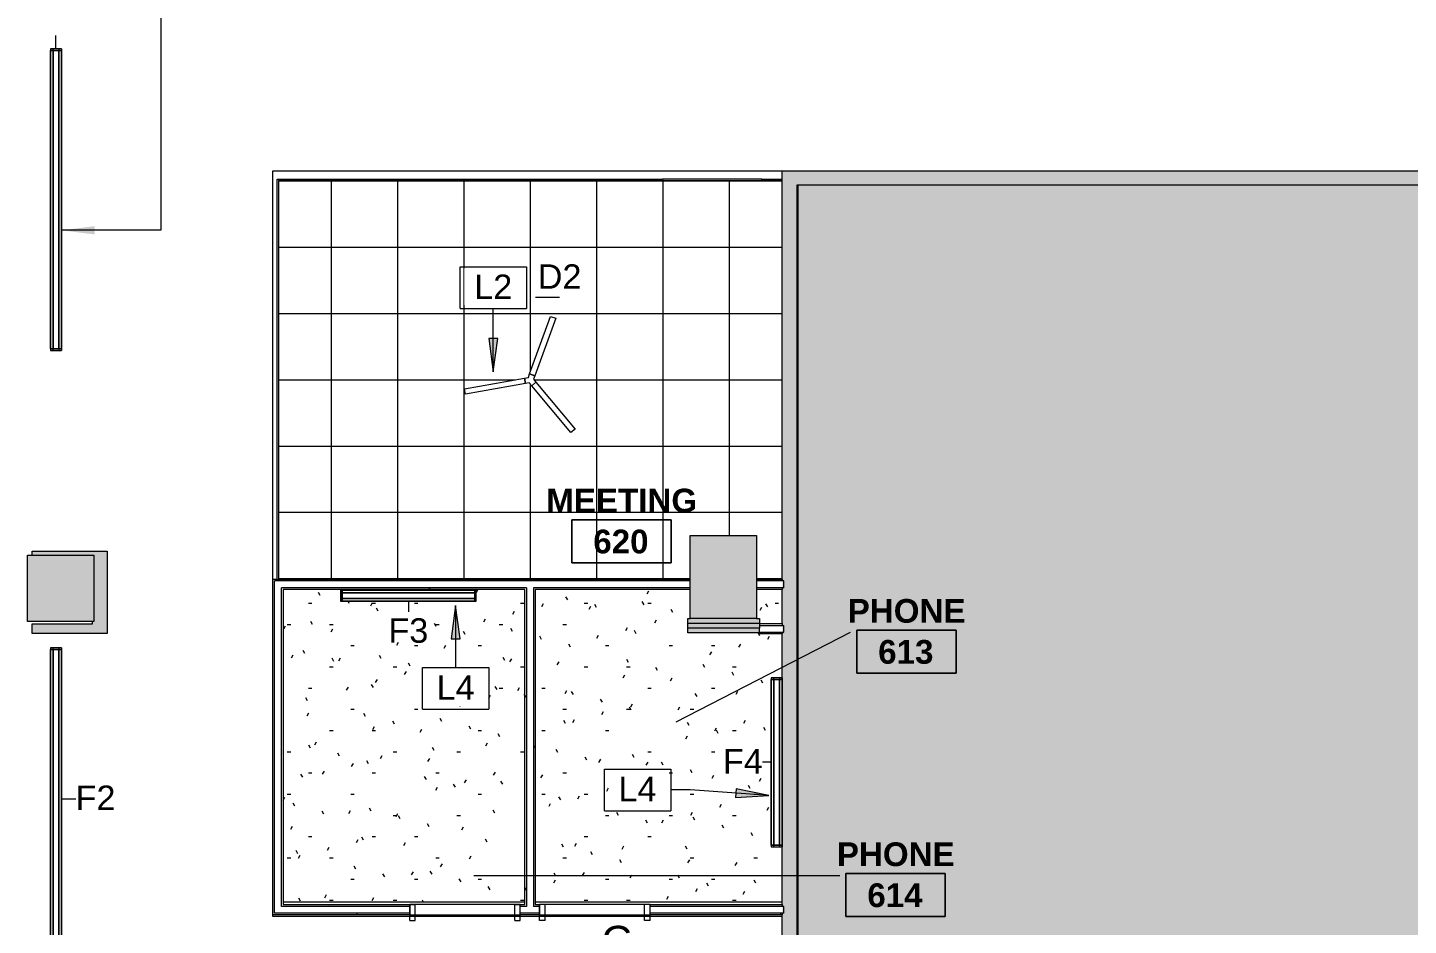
# Model space of a CAD drawing. Header units: inches. Extents: x -1767 to 184, y -1065 to 157.
# Drawn here: x -1499.4 to -999.5, y -784.7 to -459.9 of the extents above; entities that cross this region are included whole.
import ezdxf

# ---------------------------------------------------------------- set-up
doc = ezdxf.new("R2010")
doc.units = ezdxf.units.IN
doc.header["$MEASUREMENT"] = 0
for name, color, linetype, lineweight in [('A-ANNO-KEYN', 231, 'Continuous', 9), ('A-ANNO-NOTE', 131, 'Continuous', 9), ('A-AREA-IDEN', 2, 'Continuous', 9), ('A-CLNG', 13, 'Continuous', 13), ('A-CLNG-PATT', 13, 'Continuous', 13), ('A-DETL-GENF', 92, 'Continuous', 9), ('A-DETL-THIN', 151, 'Continuous', 9), ('A-DOOR', 31, 'Continuous', 13), ('A-DOOR-FRAM', 31, 'Continuous', 20), ('A-GENM-IDEN', 13, 'Continuous', 9), ('A-WALL', 113, 'Continuous', 13), ('A-WALL-PATT', 111, 'Continuous', 13), ('E-LITE-EQPM', 33, 'Continuous', 9), ('E-LITE-EQPM-IDEN', 33, 'Continuous', 9), ('I-WALL', 2, 'Continuous', 13), ('S-COLS', 52, 'Continuous', 13)]:
    doc.layers.add(name, color=color, linetype=linetype, lineweight=lineweight)
doc.styles.add('Arial_1', font='arial.ttf', dxfattribs={"height": 8.851796})
doc.styles.add('Swis721 Lt BT_1', font='swissl.ttf', dxfattribs={"height": 10.727103})
doc.styles.add('Swis721 Lt BT_2', font='swissl.ttf', dxfattribs={"height": 0.088694})
doc.styles.add('Swis721 Lt BT_B', font='', dxfattribs={"height": 8.583975})
doc.styles.get('Swis721 Lt BT_B').set_extended_font_data('Swis721 Lt BT', bold=True)
pattern_1 = [(0, (0, 0), (30.72, 7.68), [1.267, -21.773, 1.267, -21.773, -122.88]), (0, (0, 0), (30.72, 7.68), [-46.08, 1.267, -44.813, 1.267, -21.773, -53.76]), (0, (0, 0), (30.72, 7.68), [-115.2, 1.267, -14.093, 1.267, -37.133]), (120, (11.52, 3.84), (-22.011075, 22.7643), [1.267, -21.773, 1.267, -21.773, -122.88]), (120, (11.52, 3.84), (-22.011075, 22.7643), [-46.08, 1.267, -44.813, 1.267, -21.773, -53.76]), (120, (11.52, 3.84), (-22.011075, 22.7643), [-115.2, 1.267, -14.093, 1.267, -37.133]), (240, (15.36, 19.2), (-8.708925, -30.4443), [1.267, -21.773, 1.267, -21.773, -122.88]), (240, (15.36, 19.2), (-8.708925, -30.4443), [-46.08, 1.267, -44.813, 1.267, -21.773, -53.76]), (240, (15.36, 19.2), (-8.708925, -30.4443), [-115.2, 1.267, -14.093, 1.267, -37.133])]

# ---------------------------------------------------------------- blocks, each defined once
blk = doc.blocks.new('Concrete-Rectangular-Column - 24 x 24-5170815-FIRST FLOOR')
at = {"layer": 'S-COLS', "lineweight": 9}
blk.add_hatch(color=7, dxfattribs=at).paths.add_polyline_path([(-12, -12), (12, -12), (12, 12), (-12, 12)], flags=0)
at = {"layer": 'S-COLS', "color": 8, "lineweight": 20}
for p, q in [((-12, 12), (12, 12)), ((-12, -12), (-12, 12)), ((12, 12), (12, -12)), ((12, -12), (-12, -12))]:
    blk.add_line(p, q, dxfattribs=at)
blk = doc.blocks.new('Concrete-Rectangular-Column - 24 x 30-5170817-FIRST FLOOR')
at = {"layer": 'S-COLS', "lineweight": 9}
blk.add_hatch(color=7, dxfattribs=at).paths.add_polyline_path([(-12, -15), (12, -15), (12, 15), (-12, 15)], flags=0)
at = {"layer": 'S-COLS', "color": 8, "lineweight": 20}
for p, q in [((-12, 15), (12, 15)), ((-12, -15), (-12, 15)), ((12, 15), (12, -15)), ((12, -15), (-12, -15))]:
    blk.add_line(p, q, dxfattribs=at)
blk = doc.blocks.new('Lighting-Surface-Bartco-BSS610-M7 - 22-5370867-FIRST FLOOR')
at = {"layer": 'E-LITE-EQPM'}
for p, q in [((-20.33, 12.95), (-21.33, 11.22)), ((-21.33, 11.22), (-2.17, 0.16)), ((-1.17, 1.89), (-20.33, 12.95)), ((20.33, 12.95), (1.17, 1.89)), ((2.17, 0.16), (21.33, 11.22)), ((21.33, 11.22), (20.33, 12.95)), ((-2.17, 0.16), (-1.17, 1.89)), ((-1.17, 1.89), (-2.17, 0.16)), ((-2.17, 0.16), (-1, -0.52)), ((0, 1.21), (-1.17, 1.89)), ((1.17, 1.89), (0, 1.21)), ((1, -0.52), (2.17, 0.16)), ((1.17, 1.89), (2.17, 0.16)), ((2.17, 0.16), (1.17, 1.89)), ((-1, -0.52), (-1, -1.89)), ((1, -1.89), (-1, -1.89)), ((-1, -1.89), (-1, -24.02)), ((-1, -1.89), (1, -1.89)), ((1, -1.89), (1, -0.52)), ((1, -24.02), (1, -1.89)), ((-1, -24.02), (1, -24.02))]:
    blk.add_line(p, q, dxfattribs=at)
blk = doc.blocks.new('Single Flush - OTJ_SOLIDFLUSH_ALUM-6091294-FIRST FLOOR')
at = {"layer": 'A-DOOR-FRAM'}
for p, q in [((-20, 3.875), (-20, -1.875)), ((-20, 3.875), (-18, 3.875)), ((-18, 3.875), (-18, -1.875)), ((18.000004, 3.875), (18.000004, -1.875)), ((18.000004, 3.875), (20.000004, 3.875)), ((20.000004, 3.875), (20.000004, -1.875)), ((-20, -1.875), (-18, -1.875)), ((18.000004, -1.875), (20.000004, -1.875))]:
    blk.add_line(p, q, dxfattribs=at)
blk = doc.blocks.new('Single Flush - OTJ_SOLIDFLUSH_ALUM-6091281-FIRST FLOOR')
at = {"layer": 'A-DOOR-FRAM'}
for p, q in [((-20, -3.875), (-20, 1.875)), ((-20, 1.875), (-18, 1.875)), ((-18, -3.875), (-18, 1.875)), ((18.000004, -3.875), (18.000004, 1.875)), ((18.000004, 1.875), (20.000004, 1.875)), ((20.000004, -3.875), (20.000004, 1.875)), ((-20, -3.875), (-18, -3.875)), ((18.000004, -3.875), (20.000004, -3.875))]:
    blk.add_line(p, q, dxfattribs=at)
blk = doc.blocks.new('Hex Wall - 2 Cell Asymmetric A - Hex Wall - 2 Cell Asymmetric A-5406671-FIRST FLOOR')
at = {"layer": 'E-LITE-EQPM'}
for p, q in [((-24.56, 0.99), (-24.56, 1.98)), ((-24.56, 1.98), (-24, 1.98)), ((-24.56, -0.99), (-24.56, 0.99)), ((-24, 0.99), (-24.56, 0.99)), ((-24, 1.98), (-24, 0.99)), ((24, 1.98), (-24, 1.98)), ((-24, 0.99), (-24, 1.98)), ((-24, 1.98), (24, 1.98)), ((-24, 0.99), (-24, -0.99)), ((24, 0.99), (-24, 0.99)), ((-24, -0.99), (-24, 0.99)), ((-24, 0.99), (24, 0.99)), ((24, 0.99), (24, 1.98)), ((24, 1.98), (24.56, 1.98)), ((24, 1.98), (24, 0.99)), ((24, -0.99), (24, 0.99)), ((24.56, 0.99), (24, 0.99)), ((24, 0.99), (24, -0.99)), ((24.56, 1.98), (24.56, 0.99)), ((24.56, 0.99), (24.56, -0.99)), ((-24.56, -1.98), (-24.56, -0.99)), ((-24.56, -0.99), (-24, -0.99)), ((-24.56, -1.98), (-24, -1.98)), ((-24, -0.99), (-24, -1.98)), ((-24, -1.98), (-24, -0.99)), ((-24, -0.99), (24, -0.99)), ((24, -0.99), (-24, -0.99)), ((-24, -1.98), (24, -1.98)), ((24, -1.98), (-24, -1.98)), ((24, -1.93), (24, -0.99)), ((24, -0.99), (24.56, -0.99)), ((24, -0.99), (24, -1.93)), ((24, -1.98), (24, -1.94)), ((24, -1.94), (24, -1.98)), ((24, -1.98), (24.56, -1.98)), ((24.56, -0.99), (24.56, -1.98))]:
    blk.add_line(p, q, dxfattribs=at)
blk = doc.blocks.new('Hex Wall - 2 Cell Asymmetric A - Hex Wall - 2 Cell Asymmetric A 5_-6101194-FIRST FLOOR')
at = {"layer": 'E-LITE-EQPM'}
for p, q in [((-30.56, 0.99), (-30.56, 1.98)), ((-30.56, 1.98), (-30, 1.98)), ((-30.56, -0.99), (-30.56, 0.99)), ((-30, 0.99), (-30.56, 0.99)), ((-30, 1.98), (-30, 0.99)), ((30, 1.98), (-30, 1.98)), ((-30, 0.99), (-30, 1.98)), ((-30, 1.98), (30, 1.98)), ((-30, 0.99), (-30, -0.99)), ((30, 0.99), (-30, 0.99)), ((-30, -0.99), (-30, 0.99)), ((-30, 0.99), (30, 0.99)), ((30, 0.99), (30, 1.98)), ((30, 1.98), (30.56, 1.98)), ((30, 1.98), (30, 0.99)), ((30, -0.99), (30, 0.99)), ((30.56, 0.99), (30, 0.99)), ((30, 0.99), (30, -0.99)), ((30.56, 1.98), (30.56, 0.99)), ((30.56, 0.99), (30.56, -0.99)), ((-30.56, -1.98), (-30.56, -0.99)), ((-30.56, -0.99), (-30, -0.99)), ((-30.56, -1.98), (-30, -1.98)), ((-30, -0.99), (-30, -1.98)), ((-30, -1.98), (-30, -0.99)), ((-30, -0.99), (30, -0.99)), ((30, -0.99), (-30, -0.99)), ((-30, -1.98), (30, -1.98)), ((30, -1.98), (-30, -1.98)), ((30, -1.93), (30, -0.99)), ((30, -0.99), (30.56, -0.99)), ((30, -0.99), (30, -1.93)), ((30, -1.98), (30, -1.94)), ((30, -1.94), (30, -1.98)), ((30, -1.98), (30.56, -1.98)), ((30.56, -0.99), (30.56, -1.98))]:
    blk.add_line(p, q, dxfattribs=at)
blk = doc.blocks.new('Hex Wall - 2 Cell Asymmetric A - Hex Wall - 2 Cell Asymmetric A 9_-6113418-FIRST FLOOR')
at = {"layer": 'E-LITE-EQPM'}
for p, q in [((-54.56, 0.99), (-54.56, 1.98)), ((-54.56, 1.98), (-54, 1.98)), ((-54.56, -0.99), (-54.56, 0.99)), ((-54, 0.99), (-54.56, 0.99)), ((-54, 1.98), (-54, 0.99)), ((54, 1.98), (-54, 1.98)), ((-54, 0.99), (-54, 1.98)), ((-54, 1.98), (54, 1.98)), ((-54, 0.99), (-54, -0.99)), ((54, 0.99), (-54, 0.99)), ((-54, -0.99), (-54, 0.99)), ((-54, 0.99), (54, 0.99)), ((54, 0.99), (54, 1.98)), ((54, 1.98), (54.56, 1.98)), ((54, 1.98), (54, 0.99)), ((54, -0.99), (54, 0.99)), ((54.56, 0.99), (54, 0.99)), ((54, 0.99), (54, -0.99)), ((54.56, 1.98), (54.56, 0.99)), ((54.56, 0.99), (54.56, -0.99)), ((-54.56, -1.98), (-54.56, -0.99)), ((-54.56, -0.99), (-54, -0.99)), ((-54.56, -1.98), (-54, -1.98)), ((-54, -0.99), (-54, -1.98)), ((-54, -1.98), (-54, -0.99)), ((-54, -0.99), (54, -0.99)), ((54, -0.99), (-54, -0.99)), ((-54, -1.98), (54, -1.98)), ((54, -1.98), (-54, -1.98)), ((54, -1.93), (54, -0.99)), ((54, -0.99), (54.56, -0.99)), ((54, -0.99), (54, -1.93)), ((54, -1.98), (54, -1.94)), ((54, -1.94), (54, -1.98)), ((54, -1.98), (54.56, -1.98)), ((54.56, -0.99), (54.56, -1.98))]:
    blk.add_line(p, q, dxfattribs=at)
blk = doc.blocks.new('Keynote Tag - Keynote Number - Boxed-135510-FIRST FLOOR')
at = {"layer": 'A-ANNO-KEYN'}
for p, q in [((-0.125, -0.0792), (-0.125, 0.0781)), ((-0.125, 0.0781), (0.125, 0.0781)), ((0.125, 0.0781), (0.125, -0.0792)), ((-0.125, -0.0792), (0.125, -0.0792))]:
    blk.add_line(p, q, dxfattribs=at)
blk = doc.blocks.new('Room Tag - Room Name and Number-3379422-FIRST FLOOR')
at = {"layer": 'A-AREA-IDEN'}
for p, q in [((-0.1881, -0.1636), (-0.1881, -0.0018)), ((-0.1881, -0.0018), (0.1869, -0.0018)), ((0.1869, -0.0018), (-0.1881, -0.0018)), ((-0.1881, -0.0018), (-0.1881, -0.1636)), ((0.1869, -0.0018), (0.1869, -0.1636)), ((0.1869, -0.1636), (0.1869, -0.0018)), ((0.1869, -0.1636), (-0.1881, -0.1636)), ((-0.1881, -0.1636), (0.1869, -0.1636))]:
    blk.add_line(p, q, dxfattribs=at)
blk = doc.blocks.new('Align symbol - U shaped 2016 - symbol_align 01-6114214-FIRST FLOOR')
at = {"layer": 'A-ANNO-NOTE'}
for points in [[(-0.0156, 0.125), (0.0156, 0.125), (0, 0)], [(2.9844, 0.125), (3.0156, 0.125), (3, 0)]]:
    blk.add_hatch(color=256, dxfattribs=at).paths.add_polyline_path(points, flags=0)
for p, q in [((0, 0.375), (3, 0.375)), ((0, 0), (0, 0.375)), ((3, 0.375), (3, 0))]:
    blk.add_line(p, q, dxfattribs=at)
at = {"layer": 'A-ANNO-NOTE', "insert": (1.4996, 0.4596), "char_height": 0.08869, "width": 0.419625, "attachment_point": 2, "rotation": 180, "line_spacing_factor": 1.00667, "style": 'Swis721 Lt BT_2'}
blk.add_mtext('ALIGN', dxfattribs=at)

msp = doc.modelspace()

# ---------------------------------------------------------------- hatches: boundary and pattern name
at = {"layer": 'A-ANNO-KEYN'}
for points in [[(-1330.79, -584.41), (-1329.21, -572.41), (-1332.37, -572.41)], [(-1344.43, -669), (-1346.01, -681), (-1342.85, -681)], [(-1231.07, -737.75), (-1242.93, -735.32), (-1243.16, -738.47)]]:
    msp.add_hatch(color=256, dxfattribs=at).paths.add_polyline_path(points, flags=0)
at = {"layer": 'A-CLNG-PATT'}
h = msp.add_hatch(dxfattribs=at)
h.set_pattern_fill('FP1_7', color=256, style=0, pattern_type=2)
h.set_pattern_definition([(0, (-1317.355, -587.29), (0, -24), []), (270, (-1317.355, -587.29), (-24, -1e-15), [])])
h.paths.add_polyline_path([(-1408.51, -659.41), (-1259.57, -659.41), (-1259.57, -643.68), (-1235.57, -643.68), (-1235.57, -659.41), (-1226.2, -659.41), (-1226.2, -515.17), (-1408.51, -515.17), (-1408.51, -656.21)], flags=0)
h.paths.add_polyline_path([(-1302.68, -606.42), (-1317.77, -588.43), (-1340.89, -592.51), (-1341.24, -590.54), (-1318.12, -586.46), (-1310.08, -564.38), (-1308.2, -565.07), (-1316.24, -587.15), (-1301.15, -605.13)], flags=0)
h = msp.add_hatch(dxfattribs=at)
h.set_pattern_fill('FP1_1', color=256, style=0, pattern_type=2)
h.set_pattern_definition(pattern_1)
h.paths.add_polyline_path([(-1406.89, -776.28), (-1319.42, -776.28), (-1319.42, -765.88), (-1330.21, -765.88), (-1330.21, -741.67), (-1319.42, -741.67), (-1319.42, -663.16), (-1406.89, -663.16), (-1406.89, -745.5)], flags=0)
h.paths.add_polyline_path([(-1227.16, -776.28), (-1226.2, -776.28), (-1226.21, -679.3), (-1234.39, -679.3), (-1234.39, -678.93), (-1260.39, -678.93), (-1260.39, -673.68), (-1259.57, -673.68), (-1259.57, -663.16), (-1315.67, -663.16), (-1315.67, -741.67), (-1306, -741.67), (-1306, -765.88), (-1315.67, -765.88), (-1315.67, -776.28), (-1257.84, -776.28)], flags=0)
h.paths.add_polyline_path([(-1230.05, -756.28), (-1230.18, -756.28), (-1230.18, -695.16), (-1226.21, -695.16), (-1226.21, -756.28), (-1230.05, -756.28)], flags=0)
h.paths.add_polyline_path([(-1234.39, -675.55), (-1226.2, -675.55), (-1226.2, -663.16), (-1235.57, -663.16), (-1235.57, -673.68), (-1234.39, -673.68), (-1234.39, -675.43)], flags=0)
h.paths.add_polyline_path([(-1349.86, -667.41), (-1386.1, -667.41), (-1386.1, -663.44), (-1336.98, -663.44), (-1336.98, -667.41), (-1337.54, -667.41)], flags=0)
at = {"layer": 'A-DETL-GENF'}
h = msp.add_hatch(color=254, dxfattribs=at)
h.paths.add_polyline_path([(-5.39, -1023.03), (183.88, -1023.03), (183.88, -1001.03), (174.11, -1001.03), (174.11, -1004.28), (171.61, -1004.28), (171.61, -1006.53), (153.61, -1006.53), (153.61, -1004.28), (151.36, -1004.28), (151.36, -1001.03), (113.86, -1001.03), (113.86, -1004.28), (111.61, -1004.28), (111.61, -1006.53), (93.61, -1006.53), (93.61, -1004.41), (91.36, -1004.41), (91.36, -1001.16), (54.11, -1001.16), (54.11, -1004.41), (51.61, -1004.41), (51.61, -1010.53), (40.86, -1010.53), (40.86, -1022.53), (-15.64, -1022.53), (-15.64, -1010.03), (-26.39, -1010.03), (-26.39, -1001.28), (-29.14, -1001.28), (-29.14, -1002.03), (-31.64, -1002.03), (-31.64, -1001.28), (-66.14, -1001.28), (-66.14, -1002.03), (-68.39, -1002.03), (-68.39, -1006.53), (-86.39, -1006.53), (-86.39, -1002.03), (-88.64, -1002.03), (-88.64, -1001.28), (-126.14, -1001.28), (-126.14, -1002.03), (-128.39, -1002.03), (-128.39, -1006.53), (-146.39, -1006.53), (-146.39, -1002.53), (-148.89, -1002.53), (-148.89, -1001.78), (-185.89, -1001.78), (-185.89, -1002.53), (-188.39, -1002.53), (-188.39, -1010.03), (-199.14, -1010.03), (-199.14, -1022.53), (-255.64, -1022.53), (-255.64, -1010.28), (-269.01, -1010.28), (-269.01, -993.78), (-246.39, -993.78), (-246.39, -987.03), (-216.39, -987.03), (-216.39, -1017.03), (-215.64, -1017.03), (-215.64, -993.53), (-215.51, -993.53), (-215.51, -987.53), (-210.01, -987.53), (-210.01, -993.53), (-188.39, -993.53), (-188.39, -997.53), (-185.89, -997.53), (-185.89, -1000.78), (-148.89, -1000.78), (-148.89, -997.53), (-146.39, -997.53), (-146.39, -993.53), (-128.39, -993.53), (-128.39, -997.03), (-126.14, -997.03), (-126.14, -1000.28), (-88.64, -1000.28), (-88.64, -997.03), (-86.39, -997.03), (-86.39, -993.53), (-68.39, -993.53), (-68.39, -997.03), (-66.14, -997.03), (-66.14, -1000.28), (-31.64, -1000.28), (-31.64, -997.03), (-29.14, -997.03), (-29.14, -1000.28), (-26.39, -1000.28), (-26.39, -993.53), (-5.39, -993.53), (-5.39, -987.03), (24.61, -987.03), (24.61, -987.53), (29.99, -987.53), (29.99, -994.03), (51.61, -994.03), (51.61, -999.41), (54.11, -999.41), (54.11, -1000.16), (91.36, -1000.16), (91.36, -999.41), (93.61, -999.41), (93.61, -993.53), (111.61, -993.53), (111.61, -999.28), (113.86, -999.28), (113.86, -1000.03), (151.36, -1000.03), (151.36, -999.28), (153.61, -999.28), (153.61, -993.53), (171.61, -993.53), (171.61, -999.28), (174.11, -999.28), (174.11, -1000.03), (183.88, -1000.03), (183.88, -557.54), (-39.64, -557.54), (-39.64, -552.54), (-71.14, -552.54), (-71.14, -552.04), (-39.64, -552.04), (-39.64, -542.54), (183.88, -542.54), (183.88, -482.36), (-41.14, -482.36), (-41.14, -440.79), (-36.14, -440.79), (-36.14, -477.73), (-8.39, -477.73), (-8.39, -473.54), (47.61, -473.54), (47.61, -477.73), (183.88, -477.73), (183.88, -366.79), (77.76, -366.79), (77.76, -359.79), (183.01, -359.79), (183.01, -363.29), (183.88, -363.29), (183.88, -146.04), (-36.14, -146.04), (-36.14, -184.29), (-41.14, -184.29), (-41.14, -142.54), (183.88, -142.54), (183.88, -84.86), (-50.14, -84.86), (-50.14, -84.42), (-173.22, -84.42), (-173.22, -146.42), (-173.82, -146.42), (-173.82, -146.61), (-173.64, -146.62), (-173.64, -184.29), (-178.64, -184.29), (-178.64, -146.61), (-340.08, -146.61), (-340.08, -181.98), (-292.7, -181.98), (-292.7, -155.79), (-283.57, -155.79), (-283.57, -254.98), (-186.89, -254.98), (-186.89, -259.61), (-283.57, -259.61), (-283.57, -358.79), (-292.7, -358.79), (-292.7, -276.12), (-388.7, -276.12), (-388.7, -218.61), (-438.19, -218.61), (-438.19, -188.29), (-433.57, -188.29), (-433.57, -213.98), (-344.71, -213.98), (-344.71, -146.61), (-433.57, -146.61), (-433.57, -148.29), (-438.19, -148.29), (-438.19, -146.61), (-536.59, -146.61), (-536.59, -339.98), (-515.34, -339.98), (-515.34, -476.99), (-448.19, -476.99), (-448.19, -468.3), (-443.57, -468.3), (-443.57, -481.62), (-541.22, -481.62), (-541.22, -450.42), (-612.84, -450.42), (-612.84, -542.54), (-589.64, -542.54), (-589.64, -552.92), (-586.14, -552.92), (-586.14, -557.54), (-617.47, -557.54), (-617.47, -516.92), (-801.57, -516.94), (-801.59, -558.17), (-972.83, -558.17), (-972.83, -516.92), (-1220.57, -516.92), (-1220.57, -834.78), (-1220.32, -834.78), (-1220.32, -838.78), (-1218.07, -838.78), (-1218.07, -842.03), (-1184.89, -842.03), (-1184.89, -838.78), (-1182.64, -838.78), (-1182.64, -834.78), (-1163.64, -834.78), (-1163.64, -847.78), (-1167.57, -847.78), (-1167.57, -852.16), (-1179.57, -852.16), (-1179.57, -847.78), (-1182.64, -847.78), (-1182.64, -843.78), (-1184.89, -843.78), (-1184.89, -843.03), (-1218.07, -843.03), (-1218.07, -843.78), (-1220.32, -843.78), (-1220.32, -847.78), (-1223.57, -847.78), (-1223.57, -843.78), (-1229.89, -843.78), (-1229.89, -878.78), (-1235.14, -878.78), (-1235.14, -881.03), (-1235.39, -881.03), (-1235.39, -914.53), (-1235.14, -914.53), (-1235.14, -916.78), (-1229.89, -916.78), (-1229.89, -932.78), (-1235.26, -932.78), (-1235.26, -935.03), (-1235.39, -935.03), (-1235.39, -968.53), (-1235.26, -968.53), (-1235.26, -970.78), (-1229.89, -970.78), (-1229.89, -1004.78), (-666.89, -1004.78), (-666.89, -982.03), (-667.08, -982.03), (-667.08, -971.03), (-664.58, -971.03), (-664.58, -968.53), (-661.33, -968.53), (-661.33, -935.03), (-664.58, -935.03), (-664.58, -932.53), (-667.08, -932.53), (-667.08, -917.03), (-664.58, -917.03), (-664.58, -914.53), (-661.33, -914.53), (-661.33, -881.03), (-664.58, -881.03), (-664.58, -878.78), (-667.57, -878.78), (-667.57, -847.78), (-680.01, -847.78), (-680.01, -834.78), (-666.88, -834.78), (-666.88, -807.41), (-629.88, -807.41), (-629.88, -842.28), (-652.57, -842.28), (-652.57, -878.78), (-659.58, -878.78), (-659.58, -881.03), (-660.33, -881.03), (-660.33, -914.53), (-659.58, -914.53), (-659.58, -917.03), (-652.08, -917.03), (-652.08, -932.53), (-659.58, -932.53), (-659.58, -935.03), (-660.33, -935.03), (-660.33, -968.53), (-659.58, -968.53), (-659.58, -971.03), (-652.08, -971.03), (-652.08, -979.28), (-623.7, -979.28), (-623.7, -999.78), (-622.89, -999.78), (-622.89, -1006.03), (-620.39, -1006.03), (-620.39, -1006.78), (-583.39, -1006.78), (-583.39, -1006.03), (-580.89, -1006.03), (-580.89, -999.78), (-564.89, -999.78), (-564.89, -1005.9), (-562.39, -1005.9), (-562.39, -1006.65), (-525.14, -1006.65), (-525.14, -1005.9), (-522.89, -1005.9), (-522.89, -999.78), (-485.51, -999.78), (-485.51, -1007.28), (-485.39, -1007.28), (-485.39, -987.03), (-455.39, -987.03), (-455.39, -987.65), (-450.14, -987.65), (-450.14, -993.65), (-455.39, -993.65), (-455.39, -993.78), (-428.39, -993.78), (-428.39, -1000.53), (-425.64, -1000.53), (-425.64, -997.28), (-423.14, -997.28), (-423.14, -1000.53), (-388.64, -1000.53), (-388.64, -997.28), (-386.39, -997.28), (-386.39, -993.78), (-368.39, -993.78), (-368.39, -997.28), (-366.14, -997.28), (-366.14, -1000.53), (-328.64, -1000.53), (-328.64, -997.28), (-326.39, -997.28), (-326.39, -993.78), (-308.39, -993.78), (-308.39, -997.28), (-306.14, -997.28), (-306.14, -1000.53), (-271.64, -1000.53), (-271.64, -997.28), (-269.14, -997.28), (-269.14, -1002.28), (-271.64, -1002.28), (-271.64, -1001.53), (-306.14, -1001.53), (-306.14, -1002.28), (-308.39, -1002.28), (-308.39, -1006.78), (-326.39, -1006.78), (-326.39, -1002.28), (-328.64, -1002.28), (-328.64, -1001.53), (-366.14, -1001.53), (-366.14, -1002.28), (-368.39, -1002.28), (-368.39, -1006.78), (-386.39, -1006.78), (-386.39, -1002.28), (-388.64, -1002.28), (-388.64, -1001.53), (-423.14, -1001.53), (-423.14, -1002.28), (-425.64, -1002.28), (-425.64, -1001.53), (-428.39, -1001.53), (-428.39, -1010.28), (-439.39, -1010.28), (-439.39, -1022.53), (-495.01, -1022.53), (-495.01, -1014.78), (-522.89, -1014.78), (-522.89, -1010.9), (-525.14, -1010.9), (-525.14, -1007.65), (-562.39, -1007.65), (-562.39, -1010.9), (-564.89, -1010.9), (-564.89, -1014.78), (-580.89, -1014.78), (-580.89, -1011.03), (-583.39, -1011.03), (-583.39, -1007.78), (-620.39, -1007.78), (-620.39, -1011.03), (-622.89, -1011.03), (-622.89, -1014.78), (-623.7, -1014.78), (-623.7, -1014.53), (-661.39, -1014.53), (-661.39, -1022.78), (-1235.39, -1022.78), (-1235.39, -1023.03), (-15.64, -1023.03)], flags=0)
h.paths.add_polyline_path([(24.36, -1017.03), (24.36, -1017.03), (0.86, -1017.03)], flags=0)
h.paths.add_polyline_path([(-630.45, -1009.03), (-629.2, -1009.03), (-629.2, -984.78), (-630.45, -984.78), (-630.45, -1008.28), (-660.45, -1008.28), (-660.45, -984.78), (-661.39, -984.78), (-661.39, -1009.03), (-660.45, -1009.03)], flags=0)
h.paths.add_polyline_path([(-999.51, -852.78), (-1011.51, -852.78), (-1011.51, -847.78), (-1014.51, -847.78), (-1014.51, -843.74), (-1016.76, -843.74), (-1016.76, -842.99), (-1050.14, -842.99), (-1050.14, -843.74), (-1052.51, -843.78), (-1052.51, -847.78), (-1055.51, -847.78), (-1055.51, -852.16), (-1067.51, -852.16), (-1067.51, -847.78), (-1070.64, -847.78), (-1070.64, -843.78), (-1072.89, -843.78), (-1072.89, -843.03), (-1106.39, -843.03), (-1106.39, -843.78), (-1108.64, -843.78), (-1108.64, -847.78), (-1111.64, -847.78), (-1111.64, -852.16), (-1123.64, -852.16), (-1123.64, -847.78), (-1127.64, -847.78), (-1127.64, -834.78), (-1108.64, -834.78), (-1108.64, -838.78), (-1106.39, -838.78), (-1106.39, -842.03), (-1072.89, -842.03), (-1072.89, -838.78), (-1070.64, -838.78), (-1070.64, -834.78), (-1052.51, -834.78), (-1052.51, -838.74), (-1050.14, -838.74), (-1050.14, -841.99), (-1016.76, -841.99), (-1016.76, -838.74), (-1014.51, -838.74), (-1014.51, -834.78), (-996.51, -834.78), (-996.51, -838.74), (-994.01, -838.74), (-994.01, -841.99), (-960.76, -841.99), (-960.76, -838.74), (-959.01, -838.74), (-959.01, -808.9), (-939.76, -808.9), (-939.76, -834.78), (-940.39, -834.78), (-940.39, -838.78), (-938.14, -838.78), (-938.14, -842.03), (-904.64, -842.03), (-904.64, -838.78), (-902.39, -838.78), (-902.39, -834.78), (-884.39, -834.78), (-884.39, -838.78), (-882.14, -838.78), (-882.14, -842.03), (-848.64, -842.03), (-848.64, -838.78), (-846.39, -838.78), (-846.39, -834.78), (-828.64, -834.78), (-828.64, -838.75), (-826.14, -838.75), (-826.14, -842), (-792.89, -842), (-792.89, -838.75), (-790.64, -838.75), (-790.64, -834.78), (-772.64, -834.78), (-772.64, -838.72), (-770.14, -838.72), (-770.14, -841.97), (-736.89, -841.97), (-736.89, -838.72), (-734.64, -838.72), (-734.64, -834.78), (-716.01, -834.78), (-716.01, -847.78), (-719.14, -847.78), (-719.14, -852.16), (-731.14, -852.16), (-731.14, -847.78), (-734.64, -847.78), (-734.64, -843.72), (-736.89, -843.72), (-736.89, -842.97), (-770.14, -842.97), (-770.14, -843.72), (-772.64, -843.72), (-772.64, -847.78), (-775.64, -847.78), (-775.64, -852.16), (-787.64, -852.16), (-787.64, -847.78), (-790.64, -847.78), (-790.64, -843.75), (-792.89, -843.75), (-792.89, -843), (-826.14, -843), (-826.14, -843.75), (-828.64, -843.75), (-828.64, -847.78), (-831.64, -847.78), (-831.64, -852.16), (-843.64, -852.16), (-843.64, -847.78), (-846.39, -847.78), (-846.39, -843.78), (-848.64, -843.78), (-848.64, -843.03), (-882.14, -843.03), (-882.14, -843.78), (-884.39, -843.78), (-884.39, -847.78), (-887.39, -847.78), (-887.39, -852.16), (-899.39, -852.16), (-899.39, -847.78), (-902.39, -847.78), (-902.39, -843.78), (-904.64, -843.78), (-904.64, -843.03), (-938.14, -843.03), (-938.14, -843.78), (-940.39, -843.78), (-940.39, -847.78), (-943.39, -847.78), (-943.39, -852.16), (-955.39, -852.16), (-955.39, -847.78), (-959.01, -847.78), (-959.01, -843.74), (-960.76, -843.74), (-960.76, -842.99), (-994.01, -842.99), (-994.01, -843.74), (-996.51, -843.74), (-996.51, -847.78), (-999.51, -847.78)], flags=0)
h.paths.add_polyline_path([(-660.57, -836.78), (-660.57, -812.91), (-661.38, -812.91), (-661.38, -836.78)], flags=0)
h.paths.add_polyline_path([(-636.57, -836.78), (-635.38, -836.78), (-635.38, -812.91), (-636.57, -812.91), (-636.57, -835.59)], flags=0)
h.paths.add_polyline_path([(87.37, -677.68), (57.37, -677.68), (57.37, -647.68), (87.37, -647.68)], flags=0)
h.paths.add_polyline_path([(-272.63, -677.68), (-302.63, -677.68), (-302.63, -647.68), (-272.63, -647.68)], flags=0)
h.paths.add_polyline_path([(-662.63, -677.68), (-662.63, -647.68), (-632.63, -647.68), (-632.63, -677.68)], flags=0)
h.paths.add_polyline_path([(-959.35, -677.68), (-959.35, -647.68), (-935.35, -647.68), (-935.35, -677.68)], flags=0)
h.paths.add_polyline_path([(-546.14, -557.54), (-546.14, -552.92), (-528.64, -552.92), (-528.64, -542.54), (-174.64, -542.54), (-174.64, -552.04), (-143.14, -552.04), (-143.14, -552.54), (-174.64, -552.54), (-174.64, -557.54), (-541.22, -557.54)], flags=0)
h.paths.add_polyline_path([(-178.64, -482.37), (-394.7, -482.37), (-394.7, -464.68), (-382.7, -464.68), (-382.7, -477.74), (-178.64, -477.74), (-178.64, -440.79), (-173.64, -440.79), (-173.64, -482.37)], flags=0)
h.paths.add_polyline_path([(-528.64, -476.99), (-519.97, -476.99), (-519.97, -344.61), (-532.22, -344.61), (-532.22, -476.99)], flags=0)
h.paths.add_polyline_path([(-288.2, -467.79), (-292.7, -467.79), (-292.7, -370.79), (-283.57, -370.79), (-283.57, -467.79), (-288.07, -467.79)], flags=0)
h.paths.add_polyline_path([(70.11, -467.79), (70.11, -370.79), (73.61, -370.79), (73.61, -467.79)], flags=0)
h.paths.add_polyline_path([(77.55, -467.79), (74.05, -467.79), (74.05, -370.79), (77.55, -370.79), (77.55, -450.42)], flags=0)
h.paths.add_polyline_path([(-261.39, -461.79), (-264.89, -461.79), (-264.89, -377.79), (-190.64, -377.79), (-190.64, -398.79), (-197.64, -398.79), (-197.64, -381.29), (-261.39, -381.29), (-261.39, -458.29), (-197.64, -458.29), (-197.64, -440.79), (-190.64, -440.79), (-190.64, -461.79), (-199.04, -461.79)], flags=0)
h.paths.add_polyline_path([(47.61, -461.79), (-24.14, -461.79), (-24.14, -440.79), (-17.14, -440.79), (-17.14, -458.29), (46.61, -458.29), (46.61, -381.29), (-17.14, -381.29), (-17.14, -398.79), (-24.14, -398.79), (-24.14, -377.79), (50.11, -377.79), (50.11, -461.79)], flags=0)
h.paths.add_polyline_path([(-448.19, -428.3), (-448.19, -397.3), (-388.7, -397.3), (-388.7, -297.81), (-384.07, -297.81), (-384.07, -409.3), (-382.7, -409.3), (-382.7, -424.68), (-394.7, -424.68), (-394.7, -409.3), (-443.57, -409.3), (-443.57, -428.3)], flags=0)
h.paths.add_polyline_path([(-178.64, -400.29), (-178.64, -332.79), (-173.64, -332.79), (-173.64, -400.29)], flags=0)
h.paths.add_polyline_path([(-36.14, -400.29), (-41.14, -400.29), (-41.14, -332.79), (-36.14, -332.79), (-36.14, -398.79)], flags=0)
h.paths.add_polyline_path([(-264.89, -370.79), (-268.39, -370.79), (-268.39, -361.79), (-200.39, -361.79), (-200.39, -370.79), (-261.39, -370.79)], flags=0)
h.paths.add_polyline_path([(47.61, -369.79), (-14.39, -369.79), (-14.39, -360.79), (47.61, -360.79)], flags=0)
h.paths.add_polyline_path([(73.86, -358.79), (73.86, -155.79), (77.36, -155.79), (77.36, -236.17), (182.76, -236.17), (182.76, -245.42), (77.36, -245.42), (77.36, -358.79), (74.05, -358.79)], flags=0)
h.paths.add_polyline_path([(73.36, -358.79), (69.86, -358.79), (69.86, -260.11), (-28.39, -260.11), (-28.39, -255.48), (69.86, -255.48), (69.86, -155.79), (73.36, -155.79), (73.36, -289.13)], flags=0)
h.paths.add_polyline_path([(-261.39, -353.79), (-264.89, -353.79), (-264.89, -269.79), (-190.64, -269.79), (-190.64, -290.79), (-197.64, -290.79), (-197.64, -273.29), (-261.39, -273.29), (-261.39, -350.29), (-197.64, -350.29), (-197.64, -332.79), (-190.64, -332.79), (-190.64, -353.79), (-200.39, -353.79)], flags=0)
h.paths.add_polyline_path([(-14.39, -353.79), (-24.14, -353.79), (-24.14, -332.79), (-17.14, -332.79), (-17.14, -350.29), (46.61, -350.29), (46.61, -273.29), (-17.14, -273.29), (-17.14, -290.79), (-24.14, -290.79), (-24.14, -269.79), (50.11, -269.79), (50.11, -353.79), (46.61, -353.79)], flags=0)
h.paths.add_polyline_path([(-41.14, -292.29), (-41.14, -224.79), (-36.14, -224.79), (-36.14, -292.29)], flags=0)
h.paths.add_polyline_path([(-178.64, -292.29), (-178.64, -224.79), (-173.64, -224.79), (-173.64, -292.29)], flags=0)
h.paths.add_polyline_path([(-296.59, -271.5), (-292.7, -271.5), (-292.7, -218.61), (-321.09, -218.61), (-321.09, -271.5), (-306.92, -271.5)], flags=0)
h.paths.add_polyline_path([(-333.1, -271.5), (-325.72, -271.5), (-325.72, -218.61), (-384.07, -218.61), (-384.07, -271.5)], flags=0)
h.paths.add_polyline_path([(-17.14, -245.79), (-24.14, -245.79), (-24.14, -224.79), (-17.14, -224.79), (-17.14, -242.29), (46.61, -242.29), (46.61, -165.29), (-17.14, -165.29), (-17.14, -182.79), (-24.14, -182.79), (-24.14, -161.79), (50.11, -161.79), (50.11, -245.79), (-15.74, -245.79)], flags=0)
h.paths.add_polyline_path([(-261.37, -245.79), (-264.89, -245.79), (-264.89, -161.79), (-190.64, -161.79), (-190.64, -182.79), (-197.64, -182.79), (-197.64, -165.29), (-261.39, -165.29), (-261.39, -242.29), (-197.64, -242.29), (-197.64, -224.79), (-190.64, -224.79), (-190.64, -245.79), (-199.04, -245.79)], flags=0)
h.paths.add_polyline_path([(-306.92, -213.98), (-292.7, -213.98), (-292.7, -186.61), (-340.08, -186.61), (-340.08, -213.98), (-321.09, -213.98)], flags=0)
h.paths.add_polyline_path([(47.61, -151.36), (-8.39, -151.36), (-8.39, -146.73), (47.61, -146.73)], flags=0)
h.paths.add_polyline_path([(61.18, -80.23), (183.88, -80.23), (183.88, 99.97), (183.61, 99.97), (183.61, 104.47), (181.36, 104.47), (181.36, 105.22), (143.86, 105.22), (143.86, 104.47), (141.61, 104.47), (141.61, 99.97), (123.61, 99.97), (123.61, 104.34), (121.36, 104.34), (121.36, 105.09), (84.11, 105.09), (84.11, 104.34), (81.61, 104.34), (81.61, 99.97), (62.98, 99.97), (62.98, 76.84), (22.23, 76.84), (22.23, 99.97), (3.61, 99.97), (3.61, 104.71), (1.36, 104.71), (1.36, 105.46), (-35.89, 105.46), (-35.89, 104.71), (-38.39, 104.71), (-38.39, 99.97), (-43.64, 99.97), (-43.64, -80.23), (-17.8, -80.23)], flags=0)
h.paths.add_polyline_path([(57.23, 82.34), (57.48, 82.34), (57.48, 99.97), (57.23, 99.97)], flags=0)
h.paths.add_polyline_path([(121.36, 106.09), (121.36, 109.34), (123.61, 109.34), (123.61, 111.97), (126.61, 111.97), (126.61, 117.22), (138.61, 117.22), (138.61, 111.97), (141.61, 111.97), (141.61, 109.47), (143.86, 109.47), (143.86, 106.22), (181.36, 106.22), (181.36, 109.47), (183.61, 109.47), (183.61, 111.97), (183.88, 111.97), (183.88, 119.58), (-44.22, 119.58), (-44.22, 117.22), (-41.39, 117.22), (-41.39, 111.97), (-38.39, 111.97), (-38.39, 109.71), (-35.89, 109.71), (-35.89, 106.46), (1.36, 106.46), (1.36, 109.71), (3.61, 109.71), (3.61, 111.97), (6.61, 111.97), (6.61, 116.97), (12.61, 116.97), (12.61, 117.97), (72.61, 117.97), (72.61, 116.97), (78.61, 116.97), (78.61, 111.97), (81.61, 111.97), (81.61, 109.34), (84.11, 109.34), (84.11, 106.09)], flags=0)
at = {"layer": 'A-WALL-PATT', "lineweight": 9}
for points in [[(-1220.95, -834.78), (-1220.95, -511.67), (-1226.2, -511.67), (-1226.2, -812.78), (-1222.57, -812.78), (-1222.57, -834.78)], [(-1220.95, -516.92), (-967.58, -516.92), (-967.58, -511.67), (-1220.95, -511.67), (-1220.95, -515.17)], [(-1475.89, -650.78), (-1475.89, -649.28), (-1497.76, -649.28), (-1497.76, -650.78)], [(-1470.64, -679.18), (-1470.64, -649.28), (-1475.89, -649.28), (-1475.89, -650.78), (-1475.39, -650.78), (-1475.39, -674.78), (-1475.89, -674.78), (-1475.89, -679.18), (-1472.56, -679.18)], [(-1260.39, -677.18), (-1241.23, -675.98), (-1234.39, -676.18), (-1234.39, -673.68), (-1260.39, -673.68)], [(-1487.9, -679.18), (-1475.89, -679.18), (-1475.89, -675.68), (-1497.76, -675.68), (-1497.76, -679.18), (-1495.57, -679.18)], [(-1242.5, -678.93), (-1234.39, -678.93), (-1234.39, -676.18), (-1241.23, -675.98), (-1260.39, -677.18), (-1260.39, -678.93), (-1257.84, -678.93)]]:
    msp.add_hatch(color=7, dxfattribs=at).paths.add_polyline_path(points, flags=0)
h = msp.add_hatch(dxfattribs=at)
h.set_pattern_fill('FP1_1', color=256, style=0, pattern_type=2)
h.set_pattern_definition(pattern_1)
h.paths.add_polyline_path([(-1349.86, -660.04), (-1259.57, -660.04), (-1259.57, -659.41), (-1408.51, -659.41), (-1408.51, -660.04), (-1357.53, -660.04)], flags=0)
h.paths.add_polyline_path([(-1227.16, -660.04), (-1226.2, -660.04), (-1226.2, -659.41), (-1235.57, -659.45), (-1235.57, -660.04)], flags=0)
h.paths.add_polyline_path([(-1410.64, -660.04), (-1409.01, -660.02), (-1409.01, -659.41), (-1410.64, -659.41), (-1410.64, -659.98)], flags=0)
h = msp.add_hatch(dxfattribs=at)
h.set_pattern_fill('FP1_1', color=256, style=0, pattern_type=2)
h.set_pattern_definition(pattern_1)
h.paths.add_polyline_path([(-1410.64, -780.97), (-1410.01, -780.97), (-1410.01, -660.04), (-1410.64, -660.04), (-1410.64, -777.85)], flags=0)
h = msp.add_hatch(dxfattribs=at)
h.set_pattern_fill('FP1_1', color=256, style=0, pattern_type=2)
h.set_pattern_definition(pattern_1)
h.paths.add_polyline_path([(-1407.51, -663.16), (-1318.79, -663.16), (-1318.81, -662.54), (-1407.51, -662.54), (-1407.51, -662.68)], flags=0)
h.paths.add_polyline_path([(-1227.16, -663.16), (-1226.2, -663.16), (-1226.2, -662.54), (-1235.57, -662.54), (-1235.57, -663.16)], flags=0)
h.paths.add_polyline_path([(-1288.51, -663.16), (-1259.57, -663.16), (-1259.57, -662.54), (-1316.29, -662.54), (-1316.29, -663.16), (-1293.24, -663.16)], flags=0)
h = msp.add_hatch(dxfattribs=at)
h.set_pattern_fill('FP1_1', color=256, style=0, pattern_type=2)
h.set_pattern_definition(pattern_1)
h.paths.add_polyline_path([(-1406.89, -777.85), (-1406.89, -663.16), (-1407.51, -663.16), (-1407.51, -777.85)], flags=0)
h = msp.add_hatch(dxfattribs=at)
h.set_pattern_fill('FP1_1', color=256, style=0, pattern_type=2)
h.set_pattern_definition(pattern_1)
h.paths.add_polyline_path([(-1318.79, -777.22), (-1318.79, -663.16), (-1319.42, -663.16), (-1319.42, -777.22)], flags=0)
h = msp.add_hatch(dxfattribs=at)
h.set_pattern_fill('FP1_1', color=256, style=0, pattern_type=2)
h.set_pattern_definition(pattern_1)
h.paths.add_polyline_path([(-1315.67, -777.22), (-1315.67, -663.16), (-1316.29, -663.16), (-1316.29, -777.22)], flags=0)
h = msp.add_hatch(dxfattribs=at)
h.set_pattern_fill('FP1_1', color=256, style=0, pattern_type=2)
h.set_pattern_definition(pattern_1)
h.paths.add_polyline_path([(-1226.2, -777.85), (-1226.2, -777.22), (-1274.04, -777.22), (-1274.04, -777.85), (-1227.16, -777.85)], flags=0)
h.paths.add_polyline_path([(-1314.04, -777.85), (-1314.04, -777.22), (-1316.29, -777.22), (-1316.29, -777.85), (-1315.67, -777.85)], flags=0)
h.paths.add_polyline_path([(-1321.04, -777.85), (-1318.79, -777.85), (-1318.79, -777.22), (-1321.04, -777.22)], flags=0)
h.paths.add_polyline_path([(-1380.54, -777.85), (-1361.04, -777.85), (-1361.04, -777.22), (-1406.89, -777.22), (-1406.88, -777.85)], flags=0)
h = msp.add_hatch(dxfattribs=at)
h.set_pattern_fill('FP1_1', color=256, style=0, pattern_type=2)
h.set_pattern_definition(pattern_1)
h.paths.add_polyline_path([(-1315.67, -780.97), (-1314.04, -780.97), (-1314.04, -780.35), (-1321.04, -780.35), (-1321.04, -780.97), (-1316.29, -780.97)], flags=0)
h.paths.add_polyline_path([(-1227.16, -780.97), (-1226.2, -780.97), (-1226.2, -780.35), (-1274.04, -780.35), (-1274.04, -780.97), (-1251.26, -780.97)], flags=0)
h.paths.add_polyline_path([(-1406.89, -780.97), (-1361.04, -780.97), (-1361.04, -780.35), (-1410.01, -780.35), (-1410.01, -780.97), (-1407.51, -780.97)], flags=0)

# ---------------------------------------------------------------- linework, layer by layer
at = {"layer": 'A-ANNO-KEYN'}
for p, q in [((-1330.79, -565.88), (-1330.79, -561.55)), ((-1330.79, -584.41), (-1330.79, -565.88)), ((-1329.21, -572.41), (-1332.37, -572.41)), ((-1332.37, -572.41), (-1330.79, -584.41)), ((-1330.79, -584.41), (-1329.21, -572.41)), ((-1344.43, -669), (-1346.01, -681)), ((-1342.85, -681), (-1344.43, -669)), ((-1344.43, -669), (-1344.43, -688.6)), ((-1346.01, -681), (-1342.85, -681)), ((-1344.43, -688.6), (-1344.43, -691.44)), ((-1259.49, -735.73), (-1266.58, -735.73)), ((-1231.07, -737.75), (-1259.49, -735.73)), ((-1242.93, -735.32), (-1243.16, -738.47)), ((-1243.16, -738.47), (-1231.07, -737.75)), ((-1231.07, -737.75), (-1242.93, -735.32))]:
    msp.add_line(p, q, dxfattribs=at)
at = {"layer": 'A-AREA-IDEN'}
for p, q in [((-1264.62, -711.11), (-1201.47, -678.64)), ((-1337.79, -766.7), (-1205.39, -766.7))]:
    msp.add_line(p, q, dxfattribs=at)
at = {"layer": 'A-CLNG'}
for p, q in [((-1410.64, -659.41), (-1410.64, -511.67)), ((-1410.64, -511.67), (-1226.2, -511.67)), ((-1269.57, -515.17), (-1233.57, -515.17)), ((-1319.42, -776.28), (-1406.89, -776.28)), ((-1226.2, -776.28), (-1315.67, -776.28)), ((-1410.64, -781.53), (-1410.64, -780.97)), ((-1226.2, -781.53), (-1410.64, -781.53))]:
    msp.add_line(p, q, dxfattribs=at)
at = {"layer": 'A-DETL-THIN'}
msp.add_line((-1220.57, -516.92), (-1220.57, -834.78), dxfattribs=at)
at = {"layer": 'A-WALL'}
for p, q in [((-1409.01, -659.41), (-1409.01, -660.04)), ((-1408.51, -659.41), (-1408.51, -660.04)), ((-1410.01, -780.35), (-1410.01, -660.04)), ((-1259.57, -660.04), (-1410.01, -660.04)), ((-1407.51, -777.85), (-1407.51, -662.54)), ((-1318.79, -662.54), (-1407.51, -662.54)), ((-1318.79, -662.54), (-1318.79, -777.85)), ((-1259.57, -662.54), (-1316.29, -662.54)), ((-1316.29, -662.54), (-1316.29, -777.85)), ((-1225.57, -660.04), (-1235.57, -660.04)), ((-1225.57, -662.54), (-1235.57, -662.54)), ((-1234.39, -676.18), (-1225.57, -676.18)), ((-1234.39, -678.93), (-1234.39, -677.18)), ((-1234.39, -678.68), (-1225.57, -678.68)), ((-1361.04, -777.85), (-1407.51, -777.85)), ((-1318.79, -777.85), (-1321.04, -777.85)), ((-1314.04, -777.85), (-1316.29, -777.85)), ((-1225.57, -777.85), (-1274.04, -777.85)), ((-1361.04, -780.35), (-1410.01, -780.35)), ((-1314.04, -780.35), (-1321.04, -780.35)), ((-1225.57, -780.35), (-1274.04, -780.35))]:
    msp.add_line(p, q, dxfattribs=at)
at = {"layer": 'E-LITE-EQPM-IDEN'}
for p, q in [((-1489.11, -467.6), (-1489.11, -462.77)), ((-1315.46, -557.43), (-1306.79, -557.43)), ((-1361.54, -667.41), (-1361.54, -671.25)), ((-1230.18, -725.72), (-1233.28, -725.72)), ((-1487.13, -738.91), (-1481.96, -738.91))]:
    msp.add_line(p, q, dxfattribs=at)
at = {"layer": 'I-WALL'}
for p, q in [((-1409.01, -514.67), (-1269.57, -514.67)), ((-1409.01, -659.41), (-1409.01, -514.67)), ((-1269.57, -514.67), (-1269.57, -515.17)), ((-1233.57, -514.67), (-1226.2, -514.67)), ((-1233.57, -515.17), (-1233.57, -514.67)), ((-1269.57, -515.17), (-1408.51, -515.17)), ((-1408.51, -515.17), (-1408.51, -659.41)), ((-1226.2, -515.17), (-1233.57, -515.17)), ((-1410.64, -780.97), (-1410.64, -659.41)), ((-1410.64, -659.41), (-1409.01, -659.41)), ((-1408.51, -659.41), (-1259.57, -659.41)), ((-1235.57, -659.41), (-1226.2, -659.41)), ((-1226.2, -659.41), (-1226.2, -660.04)), ((-1406.89, -663.16), (-1406.89, -777.22)), ((-1319.42, -663.16), (-1406.89, -663.16)), ((-1319.42, -777.22), (-1319.42, -663.16)), ((-1259.57, -663.16), (-1315.67, -663.16)), ((-1315.67, -663.16), (-1315.67, -777.22)), ((-1226.2, -663.16), (-1235.57, -663.16)), ((-1226.2, -662.54), (-1226.2, -663.16)), ((-1234.39, -675.55), (-1226.2, -675.55)), ((-1234.39, -679.3), (-1234.39, -678.93)), ((-1226.2, -679.3), (-1234.39, -679.3)), ((-1226.2, -675.55), (-1226.2, -676.18)), ((-1226.2, -678.68), (-1226.2, -679.3)), ((-1406.89, -777.22), (-1361.04, -777.22)), ((-1361.04, -777.22), (-1361.04, -780.97)), ((-1321.04, -777.22), (-1319.42, -777.22)), ((-1321.04, -780.97), (-1321.04, -777.22)), ((-1315.67, -777.22), (-1314.04, -777.22)), ((-1314.04, -777.22), (-1314.04, -780.97)), ((-1274.04, -777.22), (-1226.2, -777.22)), ((-1274.04, -780.97), (-1274.04, -777.22)), ((-1226.2, -777.22), (-1226.2, -777.85)), ((-1361.04, -780.97), (-1410.64, -780.97)), ((-1314.04, -780.97), (-1321.04, -780.97)), ((-1226.2, -780.97), (-1274.04, -780.97)), ((-1226.2, -780.35), (-1226.2, -780.97))]:
    msp.add_line(p, q, dxfattribs=at)
at = {"layer": 'I-WALL', "lineweight": 9}
for p, q in [((-1233.57, -514.67), (-1269.57, -514.67)), ((-1225.57, -662.54), (-1225.57, -660.04)), ((-1225.57, -678.68), (-1225.57, -676.18)), ((-1321.04, -777.22), (-1361.04, -777.22)), ((-1274.04, -777.22), (-1314.04, -777.22)), ((-1225.57, -780.35), (-1225.57, -777.85)), ((-1361.04, -780.97), (-1321.04, -780.97)), ((-1314.04, -780.97), (-1274.04, -780.97))]:
    msp.add_line(p, q, dxfattribs=at)
at = {"layer": 'I-WALL', "color": 8, "lineweight": 20}
for p, q in [((-1226.2, -659.41), (-1226.2, -511.67)), ((-1226.2, -511.67), (-967.58, -511.67)), ((-1220.95, -516.92), (-1220.95, -834.78)), ((-972.83, -516.92), (-1220.95, -516.92)), ((-1497.76, -650.78), (-1497.76, -649.28)), ((-1497.76, -649.28), (-1470.64, -649.28)), ((-1470.64, -649.28), (-1470.64, -679.18)), ((-1226.2, -675.55), (-1226.2, -663.16)), ((-1475.89, -675.68), (-1475.89, -674.78)), ((-1260.39, -673.68), (-1259.57, -673.68)), ((-1260.39, -678.93), (-1260.39, -673.68)), ((-1235.57, -673.68), (-1234.39, -673.68)), ((-1234.39, -673.68), (-1234.39, -677.18)), ((-1497.76, -675.68), (-1475.89, -675.68)), ((-1497.76, -679.18), (-1497.76, -675.68)), ((-1470.64, -679.18), (-1497.76, -679.18)), ((-1260.39, -675.43), (-1234.39, -675.43)), ((-1234.39, -677.18), (-1260.39, -677.18)), ((-1234.39, -678.93), (-1260.39, -678.93)), ((-1226.2, -777.22), (-1226.2, -679.3)), ((-1226.2, -809.29), (-1226.2, -780.97))]:
    msp.add_line(p, q, dxfattribs=at)

# ---------------------------------------------------------------- block references
at = {"layer": 'A-ANNO-KEYN', "xscale": 95.99999999999994, "yscale": 95.99999999999994, "zscale": 95.99999999999994}
for p in [(-1330.79, -553.95), (-1344.43, -698.94), (-1278.58, -735.67)]:
    msp.add_blockref('Keynote Tag - Keynote Number - Boxed-135510-FIRST FLOOR', p, dxfattribs=at)
at = {"layer": 'A-ANNO-NOTE', "xscale": 96, "yscale": 96, "zscale": 96, "rotation": 269.9999999999993}
msp.add_blockref('Align symbol - U shaped 2016 - symbol_align 01-6114214-FIRST FLOOR', (-1487.13, -245.23), dxfattribs=at)
at = {"layer": 'A-AREA-IDEN', "xscale": 95.99999999999994, "yscale": 95.99999999999994, "zscale": 95.99999999999994}
for p in [(-1284.33, -637.85), (-1181.18, -677.78), (-1185.11, -765.84)]:
    msp.add_blockref('Room Tag - Room Name and Number-3379422-FIRST FLOOR', p, dxfattribs=at)
at = {"layer": 'A-DOOR'}
msp.add_blockref('Single Flush - OTJ_SOLIDFLUSH_ALUM-6091281-FIRST FLOOR', (-1341.04, -779.1), dxfattribs=at)
at = {"layer": 'A-DOOR', "rotation": 180}
msp.add_blockref('Single Flush - OTJ_SOLIDFLUSH_ALUM-6091294-FIRST FLOOR', (-1294.04, -779.1), dxfattribs=at)
at = {"layer": 'E-LITE-EQPM', "extrusion": (0, 0, -1)}
for name, p, rotation in [('Hex Wall - 2 Cell Asymmetric A - Hex Wall - 2 Cell Asymmetric A 9_-6113418-FIRST FLOOR', (1489.11, -522.16), 269.9999999999998), ('Lighting-Surface-Bartco-BSS610-M7 - 22-5370867-FIRST FLOOR', (1317.35, -587.29), 200), ('Hex Wall - 2 Cell Asymmetric A - Hex Wall - 2 Cell Asymmetric A-5406671-FIRST FLOOR', (1361.54, -665.43), 180), ('Hex Wall - 2 Cell Asymmetric A - Hex Wall - 2 Cell Asymmetric A 9_-6113418-FIRST FLOOR', (1489.11, -738.91), 269.9999999999998), ('Hex Wall - 2 Cell Asymmetric A - Hex Wall - 2 Cell Asymmetric A 5_-6101194-FIRST FLOOR', (1228.2, -725.72), 269.9999999999998)]:
    msp.add_blockref(name, p, dxfattribs=dict(at, rotation=rotation))
at = {"layer": 'S-COLS', "lineweight": 9}
for name, p in [('Concrete-Rectangular-Column - 24 x 30-5170817-FIRST FLOOR', (-1247.57, -658.68)), ('Concrete-Rectangular-Column - 24 x 24-5170815-FIRST FLOOR', (-1487.39, -662.78))]:
    msp.add_blockref(name, p, dxfattribs=at)

# ---------------------------------------------------------------- texts
at = {"layer": 'A-AREA-IDEN', "char_height": 8.584, "attachment_point": 2, "line_spacing_factor": 0.998538, "style": 'Swis721 Lt BT_B'}
for s, insert, width in [('MEETING', (-1284.32, -626.72), 61.236), ('620', (-1284.6, -641.54), 23.004), ('PHONE', (-1181.17, -666.64), 48.708), ('613', (-1181.46, -681.47), 23.004), ('PHONE', (-1185.1, -754.7), 48.708), ('614', (-1185.39, -769.53), 23.004)]:
    msp.add_mtext(s, dxfattribs=dict(at, insert=insert, width=width))
at = {"layer": 'E-LITE-EQPM-IDEN', "char_height": 8.852, "attachment_point": 2, "line_spacing_factor": 0.938532, "style": 'Arial_1'}
for s, insert, width in [('D2', (-1306.79, -545.53), 18.792), ('F3', (-1361.54, -673.61), 17.172), ('F4', (-1240.44, -720.95), 17.172), ('F2', (-1474.8, -734.14), 17.172)]:
    msp.add_mtext(s, dxfattribs=dict(at, insert=insert, width=width))

# ---------------------------------------------------------------- next in the draw order: texts
at = {"layer": 'A-ANNO-KEYN', "char_height": 8.852, "width": 16.416, "attachment_point": 2, "line_spacing_factor": 0.938532, "style": 'Arial_1', "bg_fill": 3, "box_fill_scale": 1.25, "bg_fill_color": 0, "bg_fill_transparency": 0}
for s, insert in [('L2', (-1330.82, -549.23)), ('L4', (-1344.45, -694.23)), ('L4', (-1278.6, -730.96))]:
    msp.add_mtext(s, dxfattribs=dict(at, insert=insert))
at = {"layer": 'A-GENM-IDEN', "insert": (-1285.76, -784.9), "char_height": 10.73, "width": 13.4702, "attachment_point": 2, "line_spacing_factor": 1.00667, "style": 'Swis721 Lt BT_1', "bg_fill": 3, "box_fill_scale": 1.25, "bg_fill_color": 0, "bg_fill_transparency": 0}
msp.add_mtext('G', dxfattribs=at)

doc.saveas('drawing.dxf')
